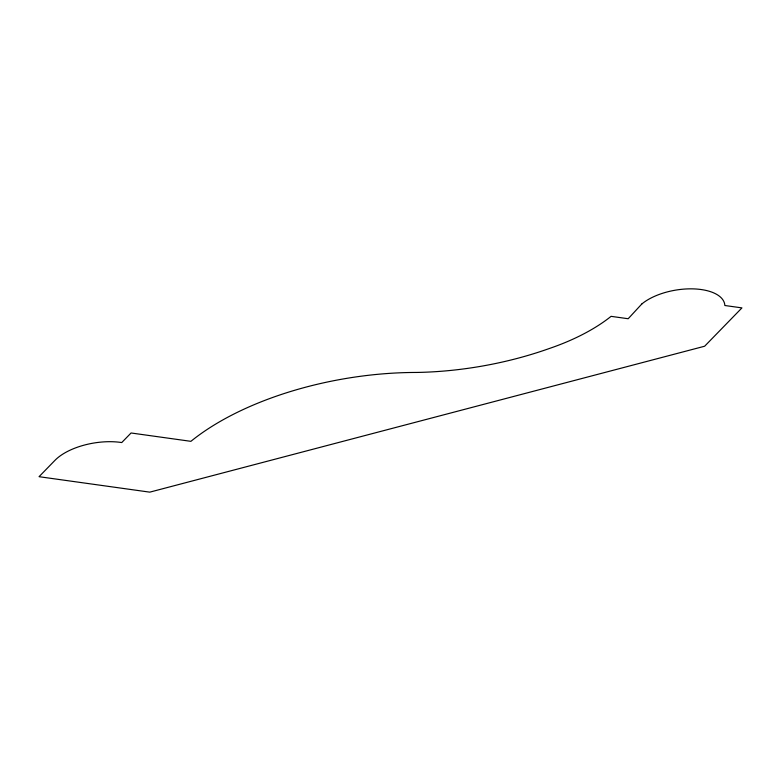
<?xml version="1.0" encoding="UTF-8"?>
<svg xmlns="http://www.w3.org/2000/svg" width="781" height="781" viewBox="0 0 781 781"><rect width="100%" height="100%" fill="white"/><g stroke="black" fill="none" stroke-linecap="round" stroke-linejoin="round"><path stroke-width="1.17" d="M641.797 304.004L628.178 318.736L611.084 316.344A153.037 73.492 -9.5 0 1 549.209 348.551A208.839 100.29 -9.5 0 1 416.576 372.449A214.404 102.965 -9.5 0 0 190.896 441.333L131.071 432.986L121.748 442.554A49.047 23.557 -9.5 0 0 55.129 460.175L39.05 476.693L149.776 492.147L704.638 346.227L741.95 307.89L724.856 305.508A46.089 22.132 -9.5 0 0 692.278 288.853A46.089 22.132 -9.5 0 0 641.797 304.004"/></g></svg>
